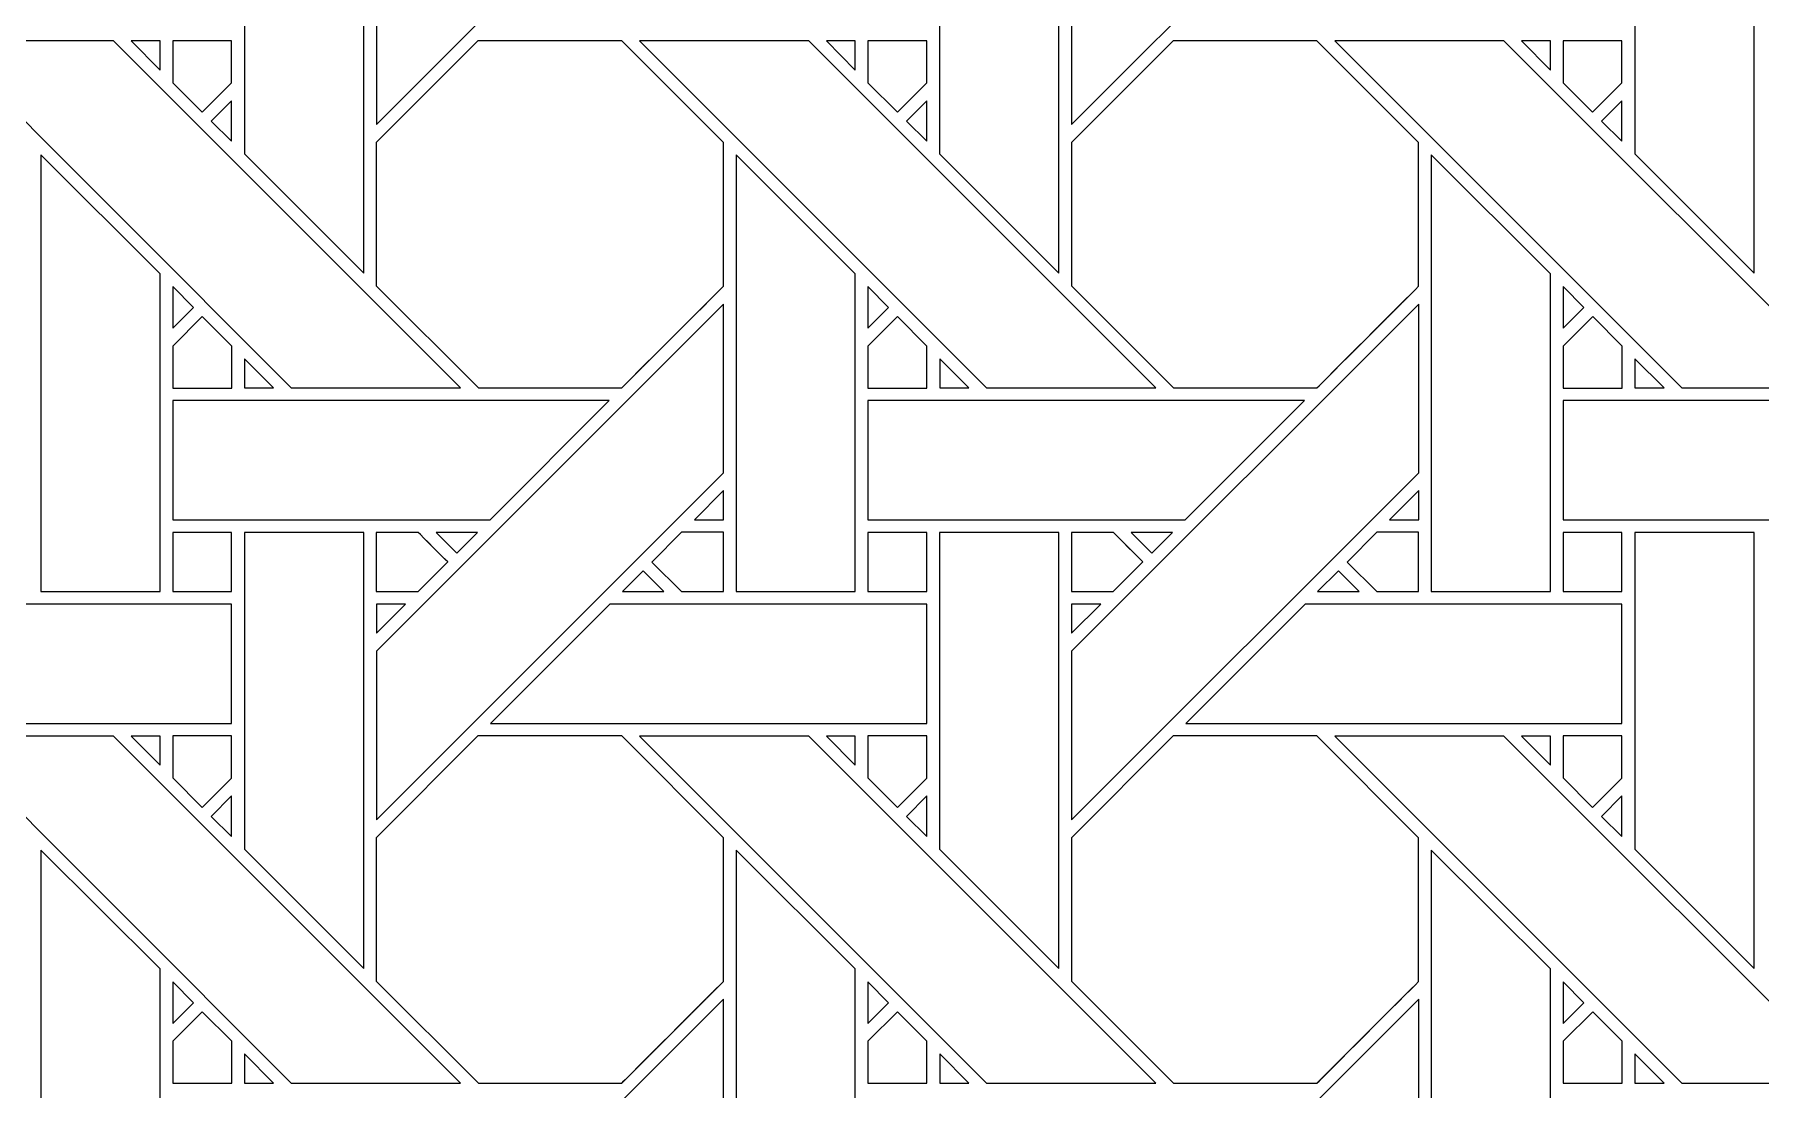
# Model space of a CAD drawing. Header units: inches. Extents: x 2.4 to 22.4, y -0.9 to 19.1.
# Drawn here: x 7.41 to 9.766, y 12.17 to 13.61 of the extents above; entities that cross this region are included whole.
import ezdxf

# ---------------------------------------------------------------- set-up
doc = ezdxf.new("R2010")
doc.units = ezdxf.units.IN
doc.header["$MEASUREMENT"] = 0
doc.layers.add('Design', color=7, linetype='Continuous', lineweight=0)

msp = doc.modelspace()

# ---------------------------------------------------------------- linework, layer by layer
at = {"layer": 'Design'}
for points, knots in [([(12.3829, 19.0948), (6.86, 19.0948), (2.3829, 14.6176), (2.3829, 9.0948), (2.3829, 3.5719), (6.86, -0.9052), (12.3829, -0.9052), (17.9057, -0.9052), (22.3829, 3.5719), (22.3829, 9.0948), (22.3829, 14.6176), (17.9057, 19.0948), (12.3829, 19.0948)], [0, 0, 0, 0, 1, 1, 1, 2, 2, 2, 3, 3, 3, 4, 4, 4, 4]), ([(12.3829, 17.972), (7.4801, 17.972), (3.5056, 13.9975), (3.5056, 9.0948), (3.5056, 4.192), (7.4801, 0.2175), (12.3829, 0.2175), (17.2856, 0.2175), (21.2601, 4.192), (21.2601, 9.0948), (21.2601, 13.9975), (17.2856, 17.972), (12.3829, 17.972)], [0, 0, 0, 0, 1, 1, 1, 2, 2, 2, 3, 3, 3, 4, 4, 4, 4]), ([(8.3504, 13.9603), (8.3504, 13.9603), (7.8768, 13.4866), (7.8768, 13.4866), (7.8768, 13.4866), (7.8768, 13.7167), (7.8768, 13.7167), (7.8768, 13.7167), (8.3504, 14.1903), (8.3504, 14.1903), (8.3504, 14.1903), (8.3504, 13.9603), (8.3504, 13.9603)], [0, 0, 0, 0, 1, 1, 1, 2, 2, 2, 3, 3, 3, 4, 4, 4, 4]), ([(9.2992, 13.9603), (9.2992, 13.9603), (8.8255, 13.4866), (8.8255, 13.4866), (8.8255, 13.4866), (8.8255, 13.7167), (8.8255, 13.7167), (8.8255, 13.7167), (9.2992, 14.1903), (9.2992, 14.1903), (9.2992, 14.1903), (9.2992, 13.9603), (9.2992, 13.9603)], [0, 0, 0, 0, 1, 1, 1, 2, 2, 2, 3, 3, 3, 4, 4, 4, 4]), ([(7.8596, 13.8788), (7.8596, 13.8788), (7.8596, 13.2837), (7.8596, 13.2837), (7.8596, 13.2837), (7.6967, 13.4466), (7.6967, 13.4466), (7.6967, 13.4466), (7.6967, 13.8788), (7.6967, 13.8788), (7.6967, 13.8788), (7.8596, 13.8788), (7.8596, 13.8788)], [0, 0, 0, 0, 1, 1, 1, 2, 2, 2, 3, 3, 3, 4, 4, 4, 4]), ([(8.6454, 13.4466), (8.6454, 13.4466), (8.6454, 13.8788), (8.6454, 13.8788), (8.6454, 13.8788), (8.8083, 13.8788), (8.8083, 13.8788), (8.8083, 13.8788), (8.8083, 13.2837), (8.8083, 13.2837), (8.8083, 13.2837), (8.6454, 13.4466), (8.6454, 13.4466)], [0, 0, 0, 0, 1, 1, 1, 2, 2, 2, 3, 3, 3, 4, 4, 4, 4]), ([(9.7571, 13.8788), (9.7571, 13.8788), (9.7571, 13.2837), (9.7571, 13.2837), (9.7571, 13.2837), (9.5942, 13.4466), (9.5942, 13.4466), (9.5942, 13.4466), (9.5942, 13.8788), (9.5942, 13.8788), (9.5942, 13.8788), (9.7571, 13.8788), (9.7571, 13.8788)], [0, 0, 0, 0, 1, 1, 1, 2, 2, 2, 3, 3, 3, 4, 4, 4, 4]), ([(7.5181, 13.601), (7.5181, 13.601), (7.9918, 13.1273), (7.9918, 13.1273), (7.9918, 13.1273), (7.7607, 13.1273), (7.7607, 13.1273), (7.7607, 13.1273), (7.2872, 13.601), (7.2872, 13.601), (7.2872, 13.601), (7.5181, 13.601), (7.5181, 13.601)], [0, 0, 0, 0, 1, 1, 1, 2, 2, 2, 3, 3, 3, 4, 4, 4, 4]), ([(7.5817, 13.601), (7.5817, 13.601), (7.5817, 13.5611), (7.5817, 13.5611), (7.5817, 13.5611), (7.5422, 13.601), (7.5422, 13.601), (7.5422, 13.601), (7.5817, 13.601), (7.5817, 13.601)], [0, 0, 0, 0, 1, 1, 1, 2, 2, 2, 3, 3, 3, 3]), ([(7.6791, 13.601), (7.6791, 13.601), (7.6791, 13.5434), (7.6791, 13.5434), (7.6791, 13.5434), (7.6392, 13.5035), (7.6392, 13.5035), (7.6392, 13.5035), (7.5988, 13.5438), (7.5988, 13.5438), (7.5988, 13.5438), (7.5988, 13.601), (7.5988, 13.601), (7.5988, 13.601), (7.6791, 13.601), (7.6791, 13.601)], [0, 0, 0, 0, 1, 1, 1, 2, 2, 2, 3, 3, 3, 4, 4, 4, 5, 5, 5, 5]), ([(7.6392, 13.5035), (7.6392, 13.5035), (7.5988, 13.5438), (7.5988, 13.5438), (7.5988, 13.5438), (7.5988, 13.601), (7.5988, 13.601), (7.5988, 13.601), (7.6791, 13.601), (7.6791, 13.601), (7.6791, 13.601), (7.6791, 13.5434), (7.6791, 13.5434), (7.6791, 13.5434), (7.6392, 13.5035), (7.6392, 13.5035)], [0, 0, 0, 0, 1, 1, 1, 2, 2, 2, 3, 3, 3, 4, 4, 4, 5, 5, 5, 5]), ([(8.2117, 13.1274), (8.2117, 13.1274), (8.016, 13.1274), (8.016, 13.1274), (8.016, 13.1274), (7.8767, 13.2666), (7.8767, 13.2666), (7.8767, 13.2666), (7.8767, 13.4623), (7.8767, 13.4623), (7.8767, 13.4623), (8.0154, 13.601), (8.0154, 13.601), (8.0154, 13.601), (8.2116, 13.601), (8.2116, 13.601), (8.2116, 13.601), (8.3504, 13.4623), (8.3504, 13.4623), (8.3504, 13.4623), (8.3504, 13.2661), (8.3504, 13.2661), (8.3326, 13.2481), (8.2207, 13.1364), (8.2117, 13.1274)], [0, 0, 0, 0, 1, 1, 1, 2, 2, 2, 3, 3, 3, 4, 4, 4, 5, 5, 5, 6, 6, 6, 7, 7, 7, 8, 8, 8, 8]), ([(8.2116, 13.601), (8.2116, 13.601), (8.3504, 13.4623), (8.3504, 13.4623), (8.3504, 13.4623), (8.3504, 13.2661), (8.3504, 13.2661), (8.3327, 13.2482), (8.2207, 13.1365), (8.2117, 13.1274), (8.2117, 13.1274), (8.016, 13.1274), (8.016, 13.1274), (8.016, 13.1274), (7.8767, 13.2666), (7.8767, 13.2666), (7.8767, 13.2666), (7.8767, 13.4623), (7.8767, 13.4623), (7.8767, 13.4623), (8.0154, 13.601), (8.0154, 13.601), (8.0154, 13.601), (8.2116, 13.601), (8.2116, 13.601)], [0, 0, 0, 0, 1, 1, 1, 2, 2, 2, 3, 3, 3, 4, 4, 4, 5, 5, 5, 6, 6, 6, 7, 7, 7, 8, 8, 8, 8]), ([(8.9405, 13.1273), (8.9405, 13.1273), (8.7095, 13.1273), (8.7095, 13.1273), (8.7095, 13.1273), (8.2359, 13.601), (8.2359, 13.601), (8.2359, 13.601), (8.4669, 13.601), (8.4669, 13.601), (8.4669, 13.601), (8.9405, 13.1273), (8.9405, 13.1273)], [0, 0, 0, 0, 1, 1, 1, 2, 2, 2, 3, 3, 3, 4, 4, 4, 4]), ([(8.491, 13.601), (8.491, 13.601), (8.5304, 13.601), (8.5304, 13.601), (8.5304, 13.601), (8.5304, 13.5611), (8.5304, 13.5611), (8.5304, 13.5611), (8.491, 13.601), (8.491, 13.601)], [0, 0, 0, 0, 1, 1, 1, 2, 2, 2, 3, 3, 3, 3]), ([(8.6278, 13.601), (8.6278, 13.601), (8.6278, 13.5434), (8.6278, 13.5434), (8.6278, 13.5434), (8.5879, 13.5035), (8.5879, 13.5035), (8.5879, 13.5035), (8.5476, 13.5438), (8.5476, 13.5438), (8.5476, 13.5438), (8.5476, 13.601), (8.5476, 13.601), (8.5476, 13.601), (8.6278, 13.601), (8.6278, 13.601)], [0, 0, 0, 0, 1, 1, 1, 2, 2, 2, 3, 3, 3, 4, 4, 4, 5, 5, 5, 5]), ([(8.6278, 13.5434), (8.6278, 13.5434), (8.5879, 13.5035), (8.5879, 13.5035), (8.5879, 13.5035), (8.5476, 13.5438), (8.5476, 13.5438), (8.5476, 13.5438), (8.5476, 13.601), (8.5476, 13.601), (8.5476, 13.601), (8.6278, 13.601), (8.6278, 13.601), (8.6278, 13.601), (8.6278, 13.5434), (8.6278, 13.5434)], [0, 0, 0, 0, 1, 1, 1, 2, 2, 2, 3, 3, 3, 4, 4, 4, 5, 5, 5, 5]), ([(8.9642, 13.601), (8.9642, 13.601), (9.1604, 13.601), (9.1604, 13.601), (9.1604, 13.601), (9.2991, 13.4623), (9.2991, 13.4623), (9.2991, 13.4623), (9.2991, 13.2661), (9.2991, 13.2661), (9.2813, 13.2481), (9.1694, 13.1364), (9.1604, 13.1274), (9.1604, 13.1274), (8.9647, 13.1274), (8.9647, 13.1274), (8.9647, 13.1274), (8.8255, 13.2666), (8.8255, 13.2666), (8.8255, 13.2666), (8.8255, 13.4623), (8.8255, 13.4623), (8.8255, 13.4623), (8.9642, 13.601), (8.9642, 13.601)], [0, 0, 0, 0, 1, 1, 1, 2, 2, 2, 3, 3, 3, 4, 4, 4, 5, 5, 5, 6, 6, 6, 7, 7, 7, 8, 8, 8, 8]), ([(8.9642, 13.601), (8.9642, 13.601), (9.1604, 13.601), (9.1604, 13.601), (9.1604, 13.601), (9.2991, 13.4623), (9.2991, 13.4623), (9.2991, 13.4623), (9.2991, 13.2661), (9.2991, 13.2661), (9.2815, 13.2483), (9.1695, 13.1365), (9.1604, 13.1274), (9.1604, 13.1274), (8.9647, 13.1274), (8.9647, 13.1274), (8.9647, 13.1274), (8.8255, 13.2666), (8.8255, 13.2666), (8.8255, 13.2666), (8.8255, 13.4623), (8.8255, 13.4623), (8.8255, 13.4623), (8.9642, 13.601), (8.9642, 13.601)], [0, 0, 0, 0, 1, 1, 1, 2, 2, 2, 3, 3, 3, 4, 4, 4, 5, 5, 5, 6, 6, 6, 7, 7, 7, 8, 8, 8, 8]), ([(9.4156, 13.601), (9.4156, 13.601), (9.8892, 13.1273), (9.8892, 13.1273), (9.8892, 13.1273), (9.6582, 13.1273), (9.6582, 13.1273), (9.6582, 13.1273), (9.1846, 13.601), (9.1846, 13.601), (9.1846, 13.601), (9.4156, 13.601), (9.4156, 13.601)], [0, 0, 0, 0, 1, 1, 1, 2, 2, 2, 3, 3, 3, 4, 4, 4, 4]), ([(9.4791, 13.601), (9.4791, 13.601), (9.4791, 13.5611), (9.4791, 13.5611), (9.4791, 13.5611), (9.4397, 13.601), (9.4397, 13.601), (9.4397, 13.601), (9.4791, 13.601), (9.4791, 13.601)], [0, 0, 0, 0, 1, 1, 1, 2, 2, 2, 3, 3, 3, 3]), ([(9.4963, 13.5438), (9.4963, 13.5438), (9.4963, 13.601), (9.4963, 13.601), (9.4963, 13.601), (9.5766, 13.601), (9.5766, 13.601), (9.5766, 13.601), (9.5766, 13.5434), (9.5766, 13.5434), (9.5766, 13.5434), (9.5366, 13.5035), (9.5366, 13.5035), (9.5366, 13.5035), (9.4963, 13.5438), (9.4963, 13.5438)], [0, 0, 0, 0, 1, 1, 1, 2, 2, 2, 3, 3, 3, 4, 4, 4, 5, 5, 5, 5]), ([(9.5366, 13.5035), (9.5366, 13.5035), (9.4963, 13.5438), (9.4963, 13.5438), (9.4963, 13.5438), (9.4963, 13.601), (9.4963, 13.601), (9.4963, 13.601), (9.5766, 13.601), (9.5766, 13.601), (9.5766, 13.601), (9.5766, 13.5434), (9.5766, 13.5434), (9.5766, 13.5434), (9.5366, 13.5035), (9.5366, 13.5035)], [0, 0, 0, 0, 1, 1, 1, 2, 2, 2, 3, 3, 3, 4, 4, 4, 5, 5, 5, 5]), ([(7.6792, 13.5191), (7.6792, 13.5191), (7.6792, 13.464), (7.6792, 13.464), (7.6792, 13.464), (7.6514, 13.4913), (7.6514, 13.4913), (7.6514, 13.4913), (7.6792, 13.5191), (7.6792, 13.5191)], [0, 0, 0, 0, 1, 1, 1, 2, 2, 2, 3, 3, 3, 3]), ([(8.6279, 13.5191), (8.6279, 13.5191), (8.6279, 13.464), (8.6279, 13.464), (8.6279, 13.464), (8.6001, 13.4913), (8.6001, 13.4913), (8.6001, 13.4913), (8.6279, 13.5191), (8.6279, 13.5191)], [0, 0, 0, 0, 1, 1, 1, 2, 2, 2, 3, 3, 3, 3]), ([(9.5766, 13.5191), (9.5766, 13.5191), (9.5766, 13.464), (9.5766, 13.464), (9.5766, 13.464), (9.5488, 13.4913), (9.5488, 13.4913), (9.5488, 13.4913), (9.5766, 13.5191), (9.5766, 13.5191)], [0, 0, 0, 0, 1, 1, 1, 2, 2, 2, 3, 3, 3, 3]), ([(7.4188, 12.8493), (7.4188, 12.8493), (7.4188, 13.4452), (7.4188, 13.4452), (7.4188, 13.4452), (7.5816, 13.283), (7.5816, 13.283), (7.5816, 13.283), (7.5816, 12.8493), (7.5816, 12.8493), (7.5816, 12.8493), (7.4188, 12.8493), (7.4188, 12.8493)], [0, 0, 0, 0, 1, 1, 1, 2, 2, 2, 3, 3, 3, 4, 4, 4, 4]), ([(8.3676, 12.8493), (8.3676, 12.8493), (8.3676, 13.4452), (8.3676, 13.4452), (8.3676, 13.4452), (8.5303, 13.283), (8.5303, 13.283), (8.5303, 13.283), (8.5303, 12.8493), (8.5303, 12.8493), (8.5303, 12.8493), (8.3676, 12.8493), (8.3676, 12.8493)], [0, 0, 0, 0, 1, 1, 1, 2, 2, 2, 3, 3, 3, 4, 4, 4, 4]), ([(9.3163, 12.8493), (9.3163, 12.8493), (9.3163, 13.4452), (9.3163, 13.4452), (9.3163, 13.4452), (9.4791, 13.283), (9.4791, 13.283), (9.4791, 13.283), (9.4791, 12.8493), (9.4791, 12.8493), (9.4791, 12.8493), (9.3163, 12.8493), (9.3163, 12.8493)], [0, 0, 0, 0, 1, 1, 1, 2, 2, 2, 3, 3, 3, 4, 4, 4, 4]), ([(7.5989, 13.2088), (7.5989, 13.2088), (7.5989, 13.2655), (7.5989, 13.2655), (7.5989, 13.2655), (7.6271, 13.2369), (7.6271, 13.2369), (7.6271, 13.2369), (7.5989, 13.2088), (7.5989, 13.2088)], [0, 0, 0, 0, 1, 1, 1, 2, 2, 2, 3, 3, 3, 3]), ([(8.5476, 13.2088), (8.5476, 13.2088), (8.5476, 13.2655), (8.5476, 13.2655), (8.5476, 13.2655), (8.5758, 13.2369), (8.5758, 13.2369), (8.5758, 13.2369), (8.5476, 13.2088), (8.5476, 13.2088)], [0, 0, 0, 0, 1, 1, 1, 2, 2, 2, 3, 3, 3, 3]), ([(9.4964, 13.2088), (9.4964, 13.2088), (9.4964, 13.2655), (9.4964, 13.2655), (9.4964, 13.2655), (9.5246, 13.2369), (9.5246, 13.2369), (9.5246, 13.2369), (9.4964, 13.2088), (9.4964, 13.2088)], [0, 0, 0, 0, 1, 1, 1, 2, 2, 2, 3, 3, 3, 3]), ([(8.3504, 13.0116), (8.3504, 13.0116), (7.8768, 12.5379), (7.8768, 12.5379), (7.8768, 12.5379), (7.8768, 12.768), (7.8768, 12.768), (7.8768, 12.768), (8.3504, 13.2416), (8.3504, 13.2416), (8.3504, 13.2416), (8.3504, 13.0116), (8.3504, 13.0116)], [0, 0, 0, 0, 1, 1, 1, 2, 2, 2, 3, 3, 3, 4, 4, 4, 4]), ([(9.2992, 13.0116), (9.2992, 13.0116), (8.8255, 12.5379), (8.8255, 12.5379), (8.8255, 12.5379), (8.8255, 12.768), (8.8255, 12.768), (8.8255, 12.768), (9.2992, 13.2416), (9.2992, 13.2416), (9.2992, 13.2416), (9.2992, 13.0116), (9.2992, 13.0116)], [0, 0, 0, 0, 1, 1, 1, 2, 2, 2, 3, 3, 3, 4, 4, 4, 4]), ([(7.5989, 13.1271), (7.5989, 13.1271), (7.5989, 13.1844), (7.5989, 13.1844), (7.5989, 13.1844), (7.6392, 13.2247), (7.6392, 13.2247), (7.6392, 13.2247), (7.6795, 13.1844), (7.6795, 13.1844), (7.6795, 13.1844), (7.6795, 13.1271), (7.6795, 13.1271), (7.6795, 13.1271), (7.5989, 13.1271), (7.5989, 13.1271)], [0, 0, 0, 0, 1, 1, 1, 2, 2, 2, 3, 3, 3, 4, 4, 4, 5, 5, 5, 5]), ([(7.6392, 13.2247), (7.6392, 13.2247), (7.6795, 13.1844), (7.6795, 13.1844), (7.6795, 13.1844), (7.6795, 13.1271), (7.6795, 13.1271), (7.6795, 13.1271), (7.5989, 13.1271), (7.5989, 13.1271), (7.5989, 13.1271), (7.5989, 13.1844), (7.5989, 13.1844), (7.5989, 13.1844), (7.6392, 13.2247), (7.6392, 13.2247)], [0, 0, 0, 0, 1, 1, 1, 2, 2, 2, 3, 3, 3, 4, 4, 4, 5, 5, 5, 5]), ([(8.5476, 13.1271), (8.5476, 13.1271), (8.5476, 13.1844), (8.5476, 13.1844), (8.5476, 13.1844), (8.5879, 13.2247), (8.5879, 13.2247), (8.5879, 13.2247), (8.6282, 13.1844), (8.6282, 13.1844), (8.6282, 13.1844), (8.6282, 13.1271), (8.6282, 13.1271), (8.6282, 13.1271), (8.5476, 13.1271), (8.5476, 13.1271)], [0, 0, 0, 0, 1, 1, 1, 2, 2, 2, 3, 3, 3, 4, 4, 4, 5, 5, 5, 5]), ([(8.5879, 13.2247), (8.5879, 13.2247), (8.6282, 13.1844), (8.6282, 13.1844), (8.6282, 13.1844), (8.6282, 13.1271), (8.6282, 13.1271), (8.6282, 13.1271), (8.5476, 13.1271), (8.5476, 13.1271), (8.5476, 13.1271), (8.5476, 13.1844), (8.5476, 13.1844), (8.5476, 13.1844), (8.5879, 13.2247), (8.5879, 13.2247)], [0, 0, 0, 0, 1, 1, 1, 2, 2, 2, 3, 3, 3, 4, 4, 4, 5, 5, 5, 5]), ([(9.4963, 13.1271), (9.4963, 13.1271), (9.4963, 13.1844), (9.4963, 13.1844), (9.4963, 13.1844), (9.5367, 13.2247), (9.5367, 13.2247), (9.5367, 13.2247), (9.577, 13.1844), (9.577, 13.1844), (9.577, 13.1844), (9.577, 13.1271), (9.577, 13.1271), (9.577, 13.1271), (9.4963, 13.1271), (9.4963, 13.1271)], [0, 0, 0, 0, 1, 1, 1, 2, 2, 2, 3, 3, 3, 4, 4, 4, 5, 5, 5, 5]), ([(9.5367, 13.2247), (9.5367, 13.2247), (9.577, 13.1844), (9.577, 13.1844), (9.577, 13.1844), (9.577, 13.1271), (9.577, 13.1271), (9.577, 13.1271), (9.4963, 13.1271), (9.4963, 13.1271), (9.4963, 13.1271), (9.4963, 13.1844), (9.4963, 13.1844), (9.4963, 13.1844), (9.5367, 13.2247), (9.5367, 13.2247)], [0, 0, 0, 0, 1, 1, 1, 2, 2, 2, 3, 3, 3, 4, 4, 4, 5, 5, 5, 5]), ([(7.6968, 13.1273), (7.6968, 13.1273), (7.6968, 13.1671), (7.6968, 13.1671), (7.6968, 13.1671), (7.7365, 13.1273), (7.7365, 13.1273), (7.7365, 13.1273), (7.6968, 13.1273), (7.6968, 13.1273)], [0, 0, 0, 0, 1, 1, 1, 2, 2, 2, 3, 3, 3, 3]), ([(8.6455, 13.1273), (8.6455, 13.1273), (8.6455, 13.1671), (8.6455, 13.1671), (8.6455, 13.1671), (8.6853, 13.1273), (8.6853, 13.1273), (8.6853, 13.1273), (8.6455, 13.1273), (8.6455, 13.1273)], [0, 0, 0, 0, 1, 1, 1, 2, 2, 2, 3, 3, 3, 3]), ([(9.5943, 13.1273), (9.5943, 13.1273), (9.5943, 13.1671), (9.5943, 13.1671), (9.5943, 13.1671), (9.634, 13.1273), (9.634, 13.1273), (9.634, 13.1273), (9.5943, 13.1273), (9.5943, 13.1273)], [0, 0, 0, 0, 1, 1, 1, 2, 2, 2, 3, 3, 3, 3]), ([(8.1946, 13.1101), (8.1946, 13.1101), (8.0319, 12.9474), (8.0319, 12.9474), (8.0319, 12.9474), (7.5989, 12.9474), (7.5989, 12.9474), (7.5989, 12.9474), (7.5989, 13.1101), (7.5989, 13.1101), (7.5989, 13.1101), (8.1946, 13.1101), (8.1946, 13.1101)], [0, 0, 0, 0, 1, 1, 1, 2, 2, 2, 3, 3, 3, 4, 4, 4, 4]), ([(9.1433, 13.1101), (9.1433, 13.1101), (8.9806, 12.9474), (8.9806, 12.9474), (8.9806, 12.9474), (8.5476, 12.9474), (8.5476, 12.9474), (8.5476, 12.9474), (8.5476, 13.1101), (8.5476, 13.1101), (8.5476, 13.1101), (9.1433, 13.1101), (9.1433, 13.1101)], [0, 0, 0, 0, 1, 1, 1, 2, 2, 2, 3, 3, 3, 4, 4, 4, 4]), ([(10.0921, 13.1101), (10.0921, 13.1101), (9.9293, 12.9474), (9.9293, 12.9474), (9.9293, 12.9474), (9.4964, 12.9474), (9.4964, 12.9474), (9.4964, 12.9474), (9.4964, 13.1101), (9.4964, 13.1101), (9.4964, 13.1101), (10.0921, 13.1101), (10.0921, 13.1101)], [0, 0, 0, 0, 1, 1, 1, 2, 2, 2, 3, 3, 3, 4, 4, 4, 4]), ([(8.3107, 12.9474), (8.3107, 12.9474), (8.3504, 12.9872), (8.3504, 12.9872), (8.3504, 12.9872), (8.3504, 12.9474), (8.3504, 12.9474), (8.3504, 12.9474), (8.3107, 12.9474), (8.3107, 12.9474)], [0, 0, 0, 0, 1, 1, 1, 2, 2, 2, 3, 3, 3, 3]), ([(9.2594, 12.9474), (9.2594, 12.9474), (9.2992, 12.9872), (9.2992, 12.9872), (9.2992, 12.9872), (9.2992, 12.9474), (9.2992, 12.9474), (9.2992, 12.9474), (9.2594, 12.9474), (9.2594, 12.9474)], [0, 0, 0, 0, 1, 1, 1, 2, 2, 2, 3, 3, 3, 3]), ([(7.5989, 12.8494), (7.5989, 12.8494), (7.5989, 12.9301), (7.5989, 12.9301), (7.5989, 12.9301), (7.6791, 12.9301), (7.6791, 12.9301), (7.6791, 12.9301), (7.6791, 12.8494), (7.6791, 12.8494), (7.6791, 12.8494), (7.5989, 12.8494), (7.5989, 12.8494)], [0, 0, 0, 0, 1, 1, 1, 2, 2, 2, 3, 3, 3, 4, 4, 4, 4]), ([(7.6791, 12.9301), (7.6791, 12.9301), (7.6791, 12.8494), (7.6791, 12.8494), (7.6791, 12.8494), (7.5989, 12.8494), (7.5989, 12.8494), (7.5989, 12.8494), (7.5989, 12.9301), (7.5989, 12.9301), (7.5989, 12.9301), (7.6791, 12.9301), (7.6791, 12.9301)], [0, 0, 0, 0, 1, 1, 1, 2, 2, 2, 3, 3, 3, 4, 4, 4, 4]), ([(7.6967, 12.4979), (7.6967, 12.4979), (7.6967, 12.9301), (7.6967, 12.9301), (7.6967, 12.9301), (7.8596, 12.9301), (7.8596, 12.9301), (7.8596, 12.9301), (7.8596, 12.335), (7.8596, 12.335), (7.8596, 12.335), (7.6967, 12.4979), (7.6967, 12.4979)], [0, 0, 0, 0, 1, 1, 1, 2, 2, 2, 3, 3, 3, 4, 4, 4, 4]), ([(7.8767, 12.8494), (7.8767, 12.8494), (7.8767, 12.9301), (7.8767, 12.9301), (7.8767, 12.9301), (7.9338, 12.9301), (7.9338, 12.9301), (7.9389, 12.925), (7.9697, 12.8942), (7.9741, 12.8898), (7.9741, 12.8898), (7.9337, 12.8494), (7.9337, 12.8494), (7.9337, 12.8494), (7.8767, 12.8494), (7.8767, 12.8494)], [0, 0, 0, 0, 1, 1, 1, 2, 2, 2, 3, 3, 3, 4, 4, 4, 5, 5, 5, 5]), ([(7.9741, 12.8898), (7.9741, 12.8898), (7.9337, 12.8494), (7.9337, 12.8494), (7.9337, 12.8494), (7.8767, 12.8494), (7.8767, 12.8494), (7.8767, 12.8494), (7.8767, 12.9301), (7.8767, 12.9301), (7.8767, 12.9301), (7.9338, 12.9301), (7.9338, 12.9301), (7.939, 12.9249), (7.9698, 12.8941), (7.9741, 12.8898)], [0, 0, 0, 0, 1, 1, 1, 2, 2, 2, 3, 3, 3, 4, 4, 4, 5, 5, 5, 5]), ([(7.9864, 12.9019), (7.9864, 12.9019), (7.9582, 12.9301), (7.9582, 12.9301), (7.9582, 12.9301), (8.0146, 12.9301), (8.0146, 12.9301), (8.0146, 12.9301), (7.9864, 12.9019), (7.9864, 12.9019)], [0, 0, 0, 0, 1, 1, 1, 2, 2, 2, 3, 3, 3, 3]), ([(8.2933, 12.8494), (8.2933, 12.8494), (8.2529, 12.8897), (8.2529, 12.8897), (8.2529, 12.8897), (8.2933, 12.9302), (8.2933, 12.9302), (8.2933, 12.9302), (8.3504, 12.9302), (8.3504, 12.9302), (8.3504, 12.9302), (8.3504, 12.8494), (8.3504, 12.8494), (8.3504, 12.8494), (8.2933, 12.8494), (8.2933, 12.8494)], [0, 0, 0, 0, 1, 1, 1, 2, 2, 2, 3, 3, 3, 4, 4, 4, 5, 5, 5, 5]), ([(8.3504, 12.9302), (8.3504, 12.9302), (8.3504, 12.8494), (8.3504, 12.8494), (8.3504, 12.8494), (8.2933, 12.8494), (8.2933, 12.8494), (8.2933, 12.8494), (8.2529, 12.8897), (8.2529, 12.8897), (8.2529, 12.8897), (8.2933, 12.9302), (8.2933, 12.9302), (8.2933, 12.9302), (8.3504, 12.9302), (8.3504, 12.9302)], [0, 0, 0, 0, 1, 1, 1, 2, 2, 2, 3, 3, 3, 4, 4, 4, 5, 5, 5, 5]), ([(8.5476, 12.8494), (8.5476, 12.8494), (8.5476, 12.9301), (8.5476, 12.9301), (8.5476, 12.9301), (8.6278, 12.9301), (8.6278, 12.9301), (8.6278, 12.9301), (8.6278, 12.8494), (8.6278, 12.8494), (8.6278, 12.8494), (8.5476, 12.8494), (8.5476, 12.8494)], [0, 0, 0, 0, 1, 1, 1, 2, 2, 2, 3, 3, 3, 4, 4, 4, 4]), ([(8.6278, 12.9301), (8.6278, 12.9301), (8.6278, 12.8494), (8.6278, 12.8494), (8.6278, 12.8494), (8.5476, 12.8494), (8.5476, 12.8494), (8.5476, 12.8494), (8.5476, 12.9301), (8.5476, 12.9301), (8.5476, 12.9301), (8.6278, 12.9301), (8.6278, 12.9301)], [0, 0, 0, 0, 1, 1, 1, 2, 2, 2, 3, 3, 3, 4, 4, 4, 4]), ([(8.8083, 12.9301), (8.8083, 12.9301), (8.8083, 12.335), (8.8083, 12.335), (8.8083, 12.335), (8.6454, 12.4979), (8.6454, 12.4979), (8.6454, 12.4979), (8.6454, 12.9301), (8.6454, 12.9301), (8.6454, 12.9301), (8.8083, 12.9301), (8.8083, 12.9301)], [0, 0, 0, 0, 1, 1, 1, 2, 2, 2, 3, 3, 3, 4, 4, 4, 4]), ([(8.8825, 12.9301), (8.8877, 12.925), (8.9184, 12.8942), (8.9228, 12.8898), (8.9228, 12.8898), (8.8824, 12.8494), (8.8824, 12.8494), (8.8824, 12.8494), (8.8255, 12.8494), (8.8255, 12.8494), (8.8255, 12.8494), (8.8255, 12.9301), (8.8255, 12.9301), (8.8255, 12.9301), (8.8825, 12.9301), (8.8825, 12.9301)], [0, 0, 0, 0, 1, 1, 1, 2, 2, 2, 3, 3, 3, 4, 4, 4, 5, 5, 5, 5]), ([(8.9228, 12.8898), (8.9228, 12.8898), (8.8824, 12.8494), (8.8824, 12.8494), (8.8824, 12.8494), (8.8255, 12.8494), (8.8255, 12.8494), (8.8255, 12.8494), (8.8255, 12.9301), (8.8255, 12.9301), (8.8255, 12.9301), (8.8825, 12.9301), (8.8825, 12.9301), (8.8878, 12.9249), (8.9186, 12.8941), (8.9228, 12.8898)], [0, 0, 0, 0, 1, 1, 1, 2, 2, 2, 3, 3, 3, 4, 4, 4, 5, 5, 5, 5]), ([(8.9069, 12.9301), (8.9069, 12.9301), (8.9634, 12.9301), (8.9634, 12.9301), (8.9634, 12.9301), (8.9351, 12.9019), (8.9351, 12.9019), (8.9351, 12.9019), (8.9069, 12.9301), (8.9069, 12.9301)], [0, 0, 0, 0, 1, 1, 1, 2, 2, 2, 3, 3, 3, 3]), ([(9.242, 12.8494), (9.242, 12.8494), (9.2017, 12.8897), (9.2017, 12.8897), (9.2017, 12.8897), (9.2421, 12.9302), (9.2421, 12.9302), (9.2421, 12.9302), (9.2991, 12.9302), (9.2991, 12.9302), (9.2991, 12.9302), (9.2991, 12.8494), (9.2991, 12.8494), (9.2991, 12.8494), (9.242, 12.8494), (9.242, 12.8494)], [0, 0, 0, 0, 1, 1, 1, 2, 2, 2, 3, 3, 3, 4, 4, 4, 5, 5, 5, 5]), ([(9.2991, 12.9302), (9.2991, 12.9302), (9.2991, 12.8494), (9.2991, 12.8494), (9.2991, 12.8494), (9.242, 12.8494), (9.242, 12.8494), (9.242, 12.8494), (9.2017, 12.8897), (9.2017, 12.8897), (9.2017, 12.8897), (9.2421, 12.9302), (9.2421, 12.9302), (9.2421, 12.9302), (9.2991, 12.9302), (9.2991, 12.9302)], [0, 0, 0, 0, 1, 1, 1, 2, 2, 2, 3, 3, 3, 4, 4, 4, 5, 5, 5, 5]), ([(9.4963, 12.8494), (9.4963, 12.8494), (9.4963, 12.9301), (9.4963, 12.9301), (9.4963, 12.9301), (9.5766, 12.9301), (9.5766, 12.9301), (9.5766, 12.9301), (9.5766, 12.8494), (9.5766, 12.8494), (9.5766, 12.8494), (9.4963, 12.8494), (9.4963, 12.8494)], [0, 0, 0, 0, 1, 1, 1, 2, 2, 2, 3, 3, 3, 4, 4, 4, 4]), ([(9.5766, 12.9301), (9.5766, 12.9301), (9.5766, 12.8494), (9.5766, 12.8494), (9.5766, 12.8494), (9.4963, 12.8494), (9.4963, 12.8494), (9.4963, 12.8494), (9.4963, 12.9301), (9.4963, 12.9301), (9.4963, 12.9301), (9.5766, 12.9301), (9.5766, 12.9301)], [0, 0, 0, 0, 1, 1, 1, 2, 2, 2, 3, 3, 3, 4, 4, 4, 4]), ([(9.5942, 12.4979), (9.5942, 12.4979), (9.5942, 12.9301), (9.5942, 12.9301), (9.5942, 12.9301), (9.7571, 12.9301), (9.7571, 12.9301), (9.7571, 12.9301), (9.7571, 12.335), (9.7571, 12.335), (9.7571, 12.335), (9.5942, 12.4979), (9.5942, 12.4979)], [0, 0, 0, 0, 1, 1, 1, 2, 2, 2, 3, 3, 3, 4, 4, 4, 4]), ([(8.2691, 12.8493), (8.2691, 12.8493), (8.2126, 12.8493), (8.2126, 12.8493), (8.2126, 12.8493), (8.2408, 12.8776), (8.2408, 12.8776), (8.2408, 12.8776), (8.2691, 12.8493), (8.2691, 12.8493)], [0, 0, 0, 0, 1, 1, 1, 2, 2, 2, 3, 3, 3, 3]), ([(9.2178, 12.8493), (9.2178, 12.8493), (9.1613, 12.8493), (9.1613, 12.8493), (9.1613, 12.8493), (9.1896, 12.8776), (9.1896, 12.8776), (9.1896, 12.8776), (9.2178, 12.8493), (9.2178, 12.8493)], [0, 0, 0, 0, 1, 1, 1, 2, 2, 2, 3, 3, 3, 3]), ([(7.6792, 12.8322), (7.6792, 12.8322), (7.6792, 12.6694), (7.6792, 12.6694), (7.6792, 12.6694), (7.0839, 12.6694), (7.0839, 12.6694), (7.0839, 12.6694), (7.2467, 12.8322), (7.2467, 12.8322), (7.2467, 12.8322), (7.6792, 12.8322), (7.6792, 12.8322)], [0, 0, 0, 0, 1, 1, 1, 2, 2, 2, 3, 3, 3, 4, 4, 4, 4]), ([(7.8768, 12.7924), (7.8768, 12.7924), (7.8768, 12.8322), (7.8768, 12.8322), (7.8768, 12.8322), (7.9166, 12.8322), (7.9166, 12.8322), (7.9166, 12.8322), (7.8768, 12.7924), (7.8768, 12.7924)], [0, 0, 0, 0, 1, 1, 1, 2, 2, 2, 3, 3, 3, 3]), ([(8.6279, 12.8322), (8.6279, 12.8322), (8.6279, 12.6694), (8.6279, 12.6694), (8.6279, 12.6694), (8.0326, 12.6694), (8.0326, 12.6694), (8.0326, 12.6694), (8.1954, 12.8322), (8.1954, 12.8322), (8.1954, 12.8322), (8.6279, 12.8322), (8.6279, 12.8322)], [0, 0, 0, 0, 1, 1, 1, 2, 2, 2, 3, 3, 3, 4, 4, 4, 4]), ([(8.8653, 12.8322), (8.8653, 12.8322), (8.8255, 12.7924), (8.8255, 12.7924), (8.8255, 12.7924), (8.8255, 12.8322), (8.8255, 12.8322), (8.8255, 12.8322), (8.8653, 12.8322), (8.8653, 12.8322)], [0, 0, 0, 0, 1, 1, 1, 2, 2, 2, 3, 3, 3, 3]), ([(9.5766, 12.8322), (9.5766, 12.8322), (9.5766, 12.6694), (9.5766, 12.6694), (9.5766, 12.6694), (8.9813, 12.6694), (8.9813, 12.6694), (8.9813, 12.6694), (9.1442, 12.8322), (9.1442, 12.8322), (9.1442, 12.8322), (9.5766, 12.8322), (9.5766, 12.8322)], [0, 0, 0, 0, 1, 1, 1, 2, 2, 2, 3, 3, 3, 4, 4, 4, 4]), ([(7.9918, 12.1786), (7.9918, 12.1786), (7.7607, 12.1786), (7.7607, 12.1786), (7.7607, 12.1786), (7.2872, 12.6522), (7.2872, 12.6522), (7.2872, 12.6522), (7.5181, 12.6522), (7.5181, 12.6522), (7.5181, 12.6522), (7.9918, 12.1786), (7.9918, 12.1786)], [0, 0, 0, 0, 1, 1, 1, 2, 2, 2, 3, 3, 3, 4, 4, 4, 4]), ([(7.5422, 12.6522), (7.5422, 12.6522), (7.5817, 12.6522), (7.5817, 12.6522), (7.5817, 12.6522), (7.5817, 12.6124), (7.5817, 12.6124), (7.5817, 12.6124), (7.5422, 12.6522), (7.5422, 12.6522)], [0, 0, 0, 0, 1, 1, 1, 2, 2, 2, 3, 3, 3, 3]), ([(7.6791, 12.6523), (7.6791, 12.6523), (7.6791, 12.5947), (7.6791, 12.5947), (7.6791, 12.5947), (7.6392, 12.5547), (7.6392, 12.5547), (7.6392, 12.5547), (7.5988, 12.5951), (7.5988, 12.5951), (7.5988, 12.5951), (7.5988, 12.6523), (7.5988, 12.6523), (7.5988, 12.6523), (7.6791, 12.6523), (7.6791, 12.6523)], [0, 0, 0, 0, 1, 1, 1, 2, 2, 2, 3, 3, 3, 4, 4, 4, 5, 5, 5, 5]), ([(7.6791, 12.5947), (7.6791, 12.5947), (7.6392, 12.5547), (7.6392, 12.5547), (7.6392, 12.5547), (7.5988, 12.5951), (7.5988, 12.5951), (7.5988, 12.5951), (7.5988, 12.6523), (7.5988, 12.6523), (7.5988, 12.6523), (7.6791, 12.6523), (7.6791, 12.6523), (7.6791, 12.6523), (7.6791, 12.5947), (7.6791, 12.5947)], [0, 0, 0, 0, 1, 1, 1, 2, 2, 2, 3, 3, 3, 4, 4, 4, 5, 5, 5, 5]), ([(8.2117, 12.1786), (8.2117, 12.1786), (8.016, 12.1786), (8.016, 12.1786), (8.016, 12.1786), (7.8767, 12.3179), (7.8767, 12.3179), (7.8767, 12.3179), (7.8767, 12.5135), (7.8767, 12.5135), (7.8767, 12.5135), (8.0154, 12.6523), (8.0154, 12.6523), (8.0154, 12.6523), (8.2116, 12.6523), (8.2116, 12.6523), (8.2116, 12.6523), (8.3504, 12.5135), (8.3504, 12.5135), (8.3504, 12.5135), (8.3504, 12.3173), (8.3504, 12.3173), (8.3326, 12.2994), (8.2207, 12.1876), (8.2117, 12.1786)], [0, 0, 0, 0, 1, 1, 1, 2, 2, 2, 3, 3, 3, 4, 4, 4, 5, 5, 5, 6, 6, 6, 7, 7, 7, 8, 8, 8, 8]), ([(8.0154, 12.6523), (8.0154, 12.6523), (8.2116, 12.6523), (8.2116, 12.6523), (8.2116, 12.6523), (8.3504, 12.5135), (8.3504, 12.5135), (8.3504, 12.5135), (8.3504, 12.3173), (8.3504, 12.3173), (8.3322, 12.299), (8.2204, 12.1874), (8.2117, 12.1786), (8.2117, 12.1786), (8.016, 12.1786), (8.016, 12.1786), (8.016, 12.1786), (7.8767, 12.3179), (7.8767, 12.3179), (7.8767, 12.3179), (7.8767, 12.5135), (7.8767, 12.5135), (7.8767, 12.5135), (8.0154, 12.6523), (8.0154, 12.6523)], [0, 0, 0, 0, 1, 1, 1, 2, 2, 2, 3, 3, 3, 4, 4, 4, 5, 5, 5, 6, 6, 6, 7, 7, 7, 8, 8, 8, 8]), ([(8.4668, 12.6522), (8.4668, 12.6522), (8.9405, 12.1786), (8.9405, 12.1786), (8.9405, 12.1786), (8.7095, 12.1786), (8.7095, 12.1786), (8.7095, 12.1786), (8.2359, 12.6522), (8.2359, 12.6522), (8.2359, 12.6522), (8.4668, 12.6522), (8.4668, 12.6522)], [0, 0, 0, 0, 1, 1, 1, 2, 2, 2, 3, 3, 3, 4, 4, 4, 4]), ([(8.5304, 12.6522), (8.5304, 12.6522), (8.5304, 12.6124), (8.5304, 12.6124), (8.5304, 12.6124), (8.491, 12.6522), (8.491, 12.6522), (8.491, 12.6522), (8.5304, 12.6522), (8.5304, 12.6522)], [0, 0, 0, 0, 1, 1, 1, 2, 2, 2, 3, 3, 3, 3]), ([(8.6278, 12.6523), (8.6278, 12.6523), (8.6278, 12.5947), (8.6278, 12.5947), (8.6278, 12.5947), (8.5879, 12.5547), (8.5879, 12.5547), (8.5879, 12.5547), (8.5476, 12.5951), (8.5476, 12.5951), (8.5476, 12.5951), (8.5476, 12.6523), (8.5476, 12.6523), (8.5476, 12.6523), (8.6278, 12.6523), (8.6278, 12.6523)], [0, 0, 0, 0, 1, 1, 1, 2, 2, 2, 3, 3, 3, 4, 4, 4, 5, 5, 5, 5]), ([(8.5879, 12.5547), (8.5879, 12.5547), (8.5476, 12.5951), (8.5476, 12.5951), (8.5476, 12.5951), (8.5476, 12.6523), (8.5476, 12.6523), (8.5476, 12.6523), (8.6278, 12.6523), (8.6278, 12.6523), (8.6278, 12.6523), (8.6278, 12.5947), (8.6278, 12.5947), (8.6278, 12.5947), (8.5879, 12.5547), (8.5879, 12.5547)], [0, 0, 0, 0, 1, 1, 1, 2, 2, 2, 3, 3, 3, 4, 4, 4, 5, 5, 5, 5]), ([(8.9642, 12.6523), (8.9642, 12.6523), (9.1604, 12.6523), (9.1604, 12.6523), (9.1604, 12.6523), (9.2991, 12.5135), (9.2991, 12.5135), (9.2991, 12.5135), (9.2991, 12.3173), (9.2991, 12.3173), (9.2813, 12.2994), (9.1694, 12.1876), (9.1604, 12.1786), (9.1604, 12.1786), (8.9647, 12.1786), (8.9647, 12.1786), (8.9647, 12.1786), (8.8255, 12.3179), (8.8255, 12.3179), (8.8255, 12.3179), (8.8255, 12.5135), (8.8255, 12.5135), (8.8255, 12.5135), (8.9642, 12.6523), (8.9642, 12.6523)], [0, 0, 0, 0, 1, 1, 1, 2, 2, 2, 3, 3, 3, 4, 4, 4, 5, 5, 5, 6, 6, 6, 7, 7, 7, 8, 8, 8, 8]), ([(9.1604, 12.6523), (9.1604, 12.6523), (9.2991, 12.5135), (9.2991, 12.5135), (9.2991, 12.5135), (9.2991, 12.3173), (9.2991, 12.3173), (9.281, 12.2991), (9.1691, 12.1874), (9.1604, 12.1786), (9.1604, 12.1786), (8.9647, 12.1786), (8.9647, 12.1786), (8.9647, 12.1786), (8.8255, 12.3179), (8.8255, 12.3179), (8.8255, 12.3179), (8.8255, 12.5135), (8.8255, 12.5135), (8.8255, 12.5135), (8.9642, 12.6523), (8.9642, 12.6523), (8.9642, 12.6523), (9.1604, 12.6523), (9.1604, 12.6523)], [0, 0, 0, 0, 1, 1, 1, 2, 2, 2, 3, 3, 3, 4, 4, 4, 5, 5, 5, 6, 6, 6, 7, 7, 7, 8, 8, 8, 8]), ([(9.8892, 12.1786), (9.8892, 12.1786), (9.6582, 12.1786), (9.6582, 12.1786), (9.6582, 12.1786), (9.1846, 12.6522), (9.1846, 12.6522), (9.1846, 12.6522), (9.4156, 12.6522), (9.4156, 12.6522), (9.4156, 12.6522), (9.8892, 12.1786), (9.8892, 12.1786)], [0, 0, 0, 0, 1, 1, 1, 2, 2, 2, 3, 3, 3, 4, 4, 4, 4]), ([(9.4397, 12.6522), (9.4397, 12.6522), (9.4791, 12.6522), (9.4791, 12.6522), (9.4791, 12.6522), (9.4791, 12.6124), (9.4791, 12.6124), (9.4791, 12.6124), (9.4397, 12.6522), (9.4397, 12.6522)], [0, 0, 0, 0, 1, 1, 1, 2, 2, 2, 3, 3, 3, 3]), ([(9.4963, 12.5951), (9.4963, 12.5951), (9.4963, 12.6523), (9.4963, 12.6523), (9.4963, 12.6523), (9.5766, 12.6523), (9.5766, 12.6523), (9.5766, 12.6523), (9.5766, 12.5947), (9.5766, 12.5947), (9.5766, 12.5947), (9.5366, 12.5547), (9.5366, 12.5547), (9.5366, 12.5547), (9.4963, 12.5951), (9.4963, 12.5951)], [0, 0, 0, 0, 1, 1, 1, 2, 2, 2, 3, 3, 3, 4, 4, 4, 5, 5, 5, 5]), ([(9.5766, 12.5947), (9.5766, 12.5947), (9.5366, 12.5547), (9.5366, 12.5547), (9.5366, 12.5547), (9.4963, 12.5951), (9.4963, 12.5951), (9.4963, 12.5951), (9.4963, 12.6523), (9.4963, 12.6523), (9.4963, 12.6523), (9.5766, 12.6523), (9.5766, 12.6523), (9.5766, 12.6523), (9.5766, 12.5947), (9.5766, 12.5947)], [0, 0, 0, 0, 1, 1, 1, 2, 2, 2, 3, 3, 3, 4, 4, 4, 5, 5, 5, 5]), ([(7.6792, 12.5704), (7.6792, 12.5704), (7.6792, 12.5152), (7.6792, 12.5152), (7.6792, 12.5152), (7.6514, 12.5426), (7.6514, 12.5426), (7.6514, 12.5426), (7.6792, 12.5704), (7.6792, 12.5704)], [0, 0, 0, 0, 1, 1, 1, 2, 2, 2, 3, 3, 3, 3]), ([(8.6279, 12.5704), (8.6279, 12.5704), (8.6279, 12.5152), (8.6279, 12.5152), (8.6279, 12.5152), (8.6001, 12.5426), (8.6001, 12.5426), (8.6001, 12.5426), (8.6279, 12.5704), (8.6279, 12.5704)], [0, 0, 0, 0, 1, 1, 1, 2, 2, 2, 3, 3, 3, 3]), ([(9.5766, 12.5704), (9.5766, 12.5704), (9.5766, 12.5152), (9.5766, 12.5152), (9.5766, 12.5152), (9.5488, 12.5426), (9.5488, 12.5426), (9.5488, 12.5426), (9.5766, 12.5704), (9.5766, 12.5704)], [0, 0, 0, 0, 1, 1, 1, 2, 2, 2, 3, 3, 3, 3]), ([(7.4188, 11.9006), (7.4188, 11.9006), (7.4188, 12.4964), (7.4188, 12.4964), (7.4188, 12.4964), (7.5816, 12.3343), (7.5816, 12.3343), (7.5816, 12.3343), (7.5816, 11.9006), (7.5816, 11.9006), (7.5816, 11.9006), (7.4188, 11.9006), (7.4188, 11.9006)], [0, 0, 0, 0, 1, 1, 1, 2, 2, 2, 3, 3, 3, 4, 4, 4, 4]), ([(8.3676, 11.9006), (8.3676, 11.9006), (8.3676, 12.4964), (8.3676, 12.4964), (8.3676, 12.4964), (8.5303, 12.3343), (8.5303, 12.3343), (8.5303, 12.3343), (8.5303, 11.9006), (8.5303, 11.9006), (8.5303, 11.9006), (8.3676, 11.9006), (8.3676, 11.9006)], [0, 0, 0, 0, 1, 1, 1, 2, 2, 2, 3, 3, 3, 4, 4, 4, 4]), ([(9.3163, 11.9006), (9.3163, 11.9006), (9.3163, 12.4964), (9.3163, 12.4964), (9.3163, 12.4964), (9.4791, 12.3343), (9.4791, 12.3343), (9.4791, 12.3343), (9.4791, 11.9006), (9.4791, 11.9006), (9.4791, 11.9006), (9.3163, 11.9006), (9.3163, 11.9006)], [0, 0, 0, 0, 1, 1, 1, 2, 2, 2, 3, 3, 3, 4, 4, 4, 4]), ([(7.5989, 12.26), (7.5989, 12.26), (7.5989, 12.3168), (7.5989, 12.3168), (7.5989, 12.3168), (7.6271, 12.2882), (7.6271, 12.2882), (7.6271, 12.2882), (7.5989, 12.26), (7.5989, 12.26)], [0, 0, 0, 0, 1, 1, 1, 2, 2, 2, 3, 3, 3, 3]), ([(8.5476, 12.26), (8.5476, 12.26), (8.5476, 12.3168), (8.5476, 12.3168), (8.5476, 12.3168), (8.5758, 12.2882), (8.5758, 12.2882), (8.5758, 12.2882), (8.5476, 12.26), (8.5476, 12.26)], [0, 0, 0, 0, 1, 1, 1, 2, 2, 2, 3, 3, 3, 3]), ([(9.4964, 12.26), (9.4964, 12.26), (9.4964, 12.3168), (9.4964, 12.3168), (9.4964, 12.3168), (9.5246, 12.2882), (9.5246, 12.2882), (9.5246, 12.2882), (9.4964, 12.26), (9.4964, 12.26)], [0, 0, 0, 0, 1, 1, 1, 2, 2, 2, 3, 3, 3, 3]), ([(7.5989, 12.1784), (7.5989, 12.1784), (7.5989, 12.2357), (7.5989, 12.2357), (7.5989, 12.2357), (7.6392, 12.276), (7.6392, 12.276), (7.6392, 12.276), (7.6795, 12.2357), (7.6795, 12.2357), (7.6795, 12.2357), (7.6795, 12.1784), (7.6795, 12.1784), (7.6795, 12.1784), (7.5989, 12.1784), (7.5989, 12.1784)], [0, 0, 0, 0, 1, 1, 1, 2, 2, 2, 3, 3, 3, 4, 4, 4, 5, 5, 5, 5]), ([(7.6392, 12.276), (7.6392, 12.276), (7.6795, 12.2357), (7.6795, 12.2357), (7.6795, 12.2357), (7.6795, 12.1784), (7.6795, 12.1784), (7.6795, 12.1784), (7.5989, 12.1784), (7.5989, 12.1784), (7.5989, 12.1784), (7.5989, 12.2357), (7.5989, 12.2357), (7.5989, 12.2357), (7.6392, 12.276), (7.6392, 12.276)], [0, 0, 0, 0, 1, 1, 1, 2, 2, 2, 3, 3, 3, 4, 4, 4, 5, 5, 5, 5]), ([(8.3504, 12.0628), (8.3504, 12.0628), (7.8768, 11.5892), (7.8768, 11.5892), (7.8768, 11.5892), (7.8768, 11.8193), (7.8768, 11.8193), (7.8768, 11.8193), (8.3504, 12.2929), (8.3504, 12.2929), (8.3504, 12.2929), (8.3504, 12.0628), (8.3504, 12.0628)], [0, 0, 0, 0, 1, 1, 1, 2, 2, 2, 3, 3, 3, 4, 4, 4, 4]), ([(8.5476, 12.1784), (8.5476, 12.1784), (8.5476, 12.2357), (8.5476, 12.2357), (8.5476, 12.2357), (8.5879, 12.276), (8.5879, 12.276), (8.5879, 12.276), (8.6282, 12.2357), (8.6282, 12.2357), (8.6282, 12.2357), (8.6282, 12.1784), (8.6282, 12.1784), (8.6282, 12.1784), (8.5476, 12.1784), (8.5476, 12.1784)], [0, 0, 0, 0, 1, 1, 1, 2, 2, 2, 3, 3, 3, 4, 4, 4, 5, 5, 5, 5]), ([(8.5879, 12.276), (8.5879, 12.276), (8.6282, 12.2357), (8.6282, 12.2357), (8.6282, 12.2357), (8.6282, 12.1784), (8.6282, 12.1784), (8.6282, 12.1784), (8.5476, 12.1784), (8.5476, 12.1784), (8.5476, 12.1784), (8.5476, 12.2357), (8.5476, 12.2357), (8.5476, 12.2357), (8.5879, 12.276), (8.5879, 12.276)], [0, 0, 0, 0, 1, 1, 1, 2, 2, 2, 3, 3, 3, 4, 4, 4, 5, 5, 5, 5]), ([(9.2992, 12.0628), (9.2992, 12.0628), (8.8255, 11.5892), (8.8255, 11.5892), (8.8255, 11.5892), (8.8255, 11.8193), (8.8255, 11.8193), (8.8255, 11.8193), (9.2992, 12.2929), (9.2992, 12.2929), (9.2992, 12.2929), (9.2992, 12.0628), (9.2992, 12.0628)], [0, 0, 0, 0, 1, 1, 1, 2, 2, 2, 3, 3, 3, 4, 4, 4, 4]), ([(9.4963, 12.1784), (9.4963, 12.1784), (9.4963, 12.2357), (9.4963, 12.2357), (9.4963, 12.2357), (9.5367, 12.276), (9.5367, 12.276), (9.5367, 12.276), (9.577, 12.2357), (9.577, 12.2357), (9.577, 12.2357), (9.577, 12.1784), (9.577, 12.1784), (9.577, 12.1784), (9.4963, 12.1784), (9.4963, 12.1784)], [0, 0, 0, 0, 1, 1, 1, 2, 2, 2, 3, 3, 3, 4, 4, 4, 5, 5, 5, 5]), ([(9.5367, 12.276), (9.5367, 12.276), (9.577, 12.2357), (9.577, 12.2357), (9.577, 12.2357), (9.577, 12.1784), (9.577, 12.1784), (9.577, 12.1784), (9.4963, 12.1784), (9.4963, 12.1784), (9.4963, 12.1784), (9.4963, 12.2357), (9.4963, 12.2357), (9.4963, 12.2357), (9.5367, 12.276), (9.5367, 12.276)], [0, 0, 0, 0, 1, 1, 1, 2, 2, 2, 3, 3, 3, 4, 4, 4, 5, 5, 5, 5]), ([(7.6968, 12.1786), (7.6968, 12.1786), (7.6968, 12.2184), (7.6968, 12.2184), (7.6968, 12.2184), (7.7365, 12.1786), (7.7365, 12.1786), (7.7365, 12.1786), (7.6968, 12.1786), (7.6968, 12.1786)], [0, 0, 0, 0, 1, 1, 1, 2, 2, 2, 3, 3, 3, 3]), ([(8.6455, 12.1786), (8.6455, 12.1786), (8.6455, 12.2184), (8.6455, 12.2184), (8.6455, 12.2184), (8.6853, 12.1786), (8.6853, 12.1786), (8.6853, 12.1786), (8.6455, 12.1786), (8.6455, 12.1786)], [0, 0, 0, 0, 1, 1, 1, 2, 2, 2, 3, 3, 3, 3]), ([(9.5943, 12.1786), (9.5943, 12.1786), (9.5943, 12.2184), (9.5943, 12.2184), (9.5943, 12.2184), (9.634, 12.1786), (9.634, 12.1786), (9.634, 12.1786), (9.5943, 12.1786), (9.5943, 12.1786)], [0, 0, 0, 0, 1, 1, 1, 2, 2, 2, 3, 3, 3, 3])]:
    msp.add_open_spline(points, degree=3, knots=knots, dxfattribs=at)

doc.saveas('drawing.dxf')
